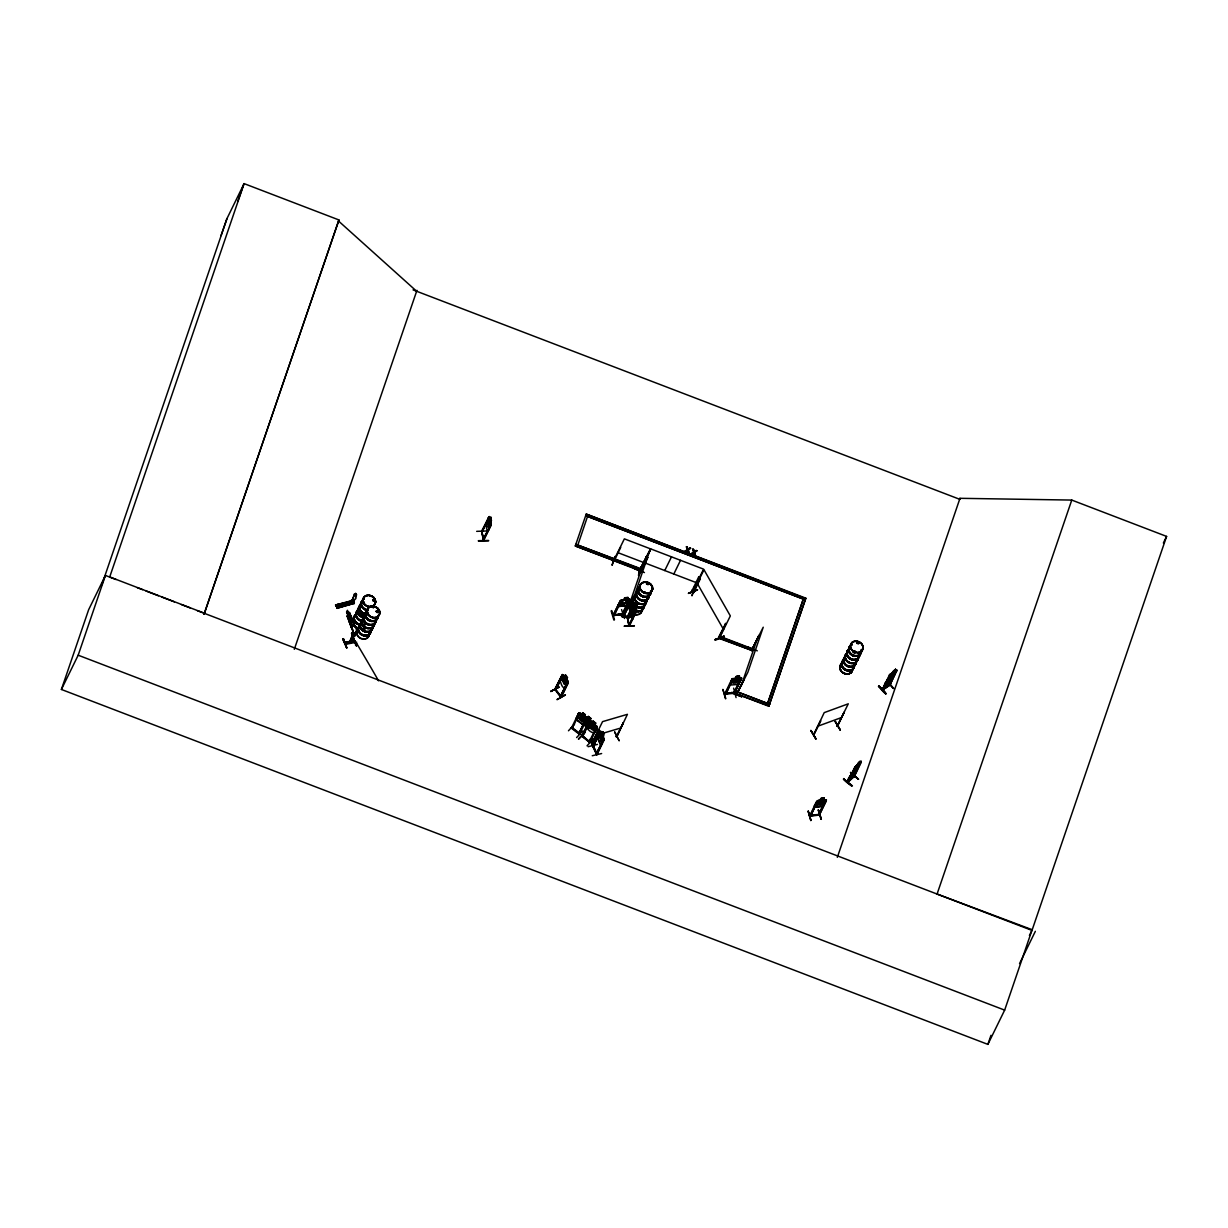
<?xml version="1.0" encoding="UTF-8"?>
<svg xmlns="http://www.w3.org/2000/svg" width="1228" height="1228" viewBox="0 0 1228 1228"><rect width="100%" height="100%" fill="white"/><g stroke="black" fill="none" stroke-linecap="round" stroke-linejoin="round"><path stroke-width="1.5" d="M490.647 521.961L491.43 520.227L490.601 523.988L489.051 527.134L488.13 526.966L488.007 521.271L490.924 517.234L490.095 518.922M354.171 601.229L352.82 601.029L353.741 600.323L353.679 602.227M692.807 591.512L691.702 591.098L692.561 591.512L703.583 569.147L650.932 548.977L639.297 571.127L639.696 570.222L641.384 570.882M640.417 569.623L641.615 566.998L638.744 575.471L639.696 570.299M627.247 616.932L627.815 617.822L634.308 603.209L627.155 616.932L628.997 626.08L627.523 617.177M627.447 616.533L629.396 626.05L636.611 611.114L635.398 602.549M628.03 617.224L627.723 617.009M629.473 624.607L629.611 625.374M349.412 642.121L353.541 633.663M350.21 642.06L354.785 633.648C352.743 630.117 350.855 641.569 349.243 642.259L349.765 643.027L354.508 633.387M354.646 634.185L354.385 632.65M482.082 531.402L481.775 532.261L489.266 516.481L482.389 531.617M489.987 519.076L489.634 516.957L490.893 525.599L483.249 540.489L481.836 530.726M482.988 539.645L483.678 539.046L483.893 539.952L483.018 539.476L490.141 525.845L483.187 540.366L483.08 539.553M483.617 540.351L481.76 530.926M715.11 639.527L724.09 636.165M559.937 681.601C559.477 674.602 560.751 688.586 564.773 687.803L566.123 687.005M363.872 601.766L364.302 602.15M367.725 613.186L368.461 613.048M374.218 600.553L373.957 599.74M374.402 600.231L374.156 599.786M376.95 611.007L377.656 612.173L378.7 611.713M376.935 610.823L377.518 611.513M377.334 610.516L377.318 611.575L377.487 610.439M378.807 611.59L377.748 610.423M593.4 746.609L593.247 745.273M596.255 753.838L603.301 740.054L596.67 754.744L596.885 753.194M635.352 612.895L631.913 619.726L630.471 612.603L631.069 609.886M856.407 769.741C849.162 786.703 841.656 781.96 856.469 769.649M848.134 781.115L848.195 780.148M634.431 615.719L636.641 609.625M852.339 772.888L859.063 765.919L852.416 772.965M490.494 521.915L490.786 525.599L483.678 540.381M353.741 600.323L354.017 601.26L335.551 604.974L352.712 600.415L354.385 602.779L336.687 607.384L337.147 608.367L335.797 604.943M335.551 604.99L336.042 606.018L353.526 600.845M630.793 601.474L623.793 616.042L634.968 594.045L650.364 548.962L638.944 571.711L646.174 557.098M639.849 570.529L639.45 571.711M743.661 679.729L736.662 694.28L743.999 679.867L743.4 680.496M736.938 693.697L747.837 672.299L763.233 627.216L752.089 649.382M752.718 648.783L752.211 650.088L752.472 649.151M357.425 630.839L354.508 636.012L357.409 630.885L356.673 629.995M632.773 615.381L633.034 616.256M633.663 606.862L633.832 612.572L634.784 612.741M600.692 745.074L597.545 738.197L597.913 735.526L597.606 738.212L600.799 745.043L601.935 744.306M335.981 605.742L353.203 601.26M572.678 727.866L571.296 727.882L572.678 727.866L571.987 728.526L579.063 714.604L578.096 714.251L579.063 714.604M596.071 728.05L596.823 728.634L596.071 728.05L589.056 741.958L590.438 741.896M590.207 742.341L582.103 735.833M736.616 694.066L737.23 692.853L737.122 694.265M644.209 592.633L644.9 591.942L644.746 592.848M644.347 592.295L644.454 592.802M644.393 591.85L645.099 592.157M646.465 583.868L647.248 583.315M648.415 584.083L646.88 583.576M648.246 583.929L647.371 584.344M854.872 651.024L855.67 651.715L854.657 651.178M858.602 643.257L857.344 642.843L858.94 643.533M634.277 625.942L624.1 626.249L634.385 625.681M478.383 540.688L488.544 540.458M487.04 521.01C485.843 522.882 486.012 532.891 488.667 530.005M356.35 630.563L356.749 631.453A6.57 5.526 26.1 0 0 362.721 638.852A6.57 5.526 26.1 0 0 369.382 633.51M622.964 614.399L613.294 615.612M810.818 815.254L809.467 815.883L810.71 815.269M819.475 815.054L809.605 816.252L816.743 801.055L820.197 800.057L821.133 798.522M566.615 679.13L567.336 681.033L565.801 684.18L564.128 684.196L561.902 679.038L563.437 675.891L564.726 676.659L565.509 674.817L567.536 677.488L566.522 679.191L568.334 682.476L561.227 697.335L560.874 695.954L560.229 696.644L567.029 682.968L567.873 683.551L567.029 682.968M343.057 603.838L343.41 605.189L343.978 603.93M634.538 568.856L644.439 572.555M757.292 650.84L747.499 646.91M848.441 781.837L855.149 768.099M848.701 781.438L847.734 781.683L854.304 775.574M854.442 776.388L847.765 782.42L854.872 767.853M854.627 775.866L853.675 776.203M740.346 679.284L733.607 693.313L741.251 679.191L734.712 693.252L724.781 694.25L732.379 680.082L725.748 694.112M837.91 725.687L837.25 726.301L844.204 712.148L837.358 726.377M618.866 614.706C628.828 615.213 635.858 622.043 618.897 614.629M641.476 566.615L638.483 575.364L641.323 566.783M641.154 571.204L575.272 545.969L641.308 570.744L640.985 571.711L640.264 570.943M647.739 557.635L646.849 557.297L647.739 557.635L640.893 571.649L641.292 570.759M692.73 591.052L699.515 577.467L698.609 577.129L691.809 591.129L693.145 590.714M692.193 590.315L693.053 591.006M692.945 590.975L692.27 590.33M694.787 587.276L691.993 595.81L694.265 587.122M698.609 577.129L699.407 577.759M758.551 636.181L759.15 635.536L751.812 649.965L758.812 635.413M741.62 696.69C711.365 684.027 762.143 704.826 731.75 692.914M613.969 561.349L620.739 547.335M204.385 613.355L1031.904 930.379L1004.657 1010.122L987.88 1044.383L61.4 689.461L88.646 609.702L105.424 575.456L116.031 579.509M101.878 584.728L226.965 218.584L244.096 183.617L338.928 219.95L204.063 614.276L338.928 219.95M61.4 689.461L78.178 655.199L105.424 575.456M244.096 183.617L109.722 576.945L204.554 613.279M294.306 649.305L416.952 290.33M575.272 545.969L586.232 514.071L805.829 598.189L768.835 706.284L735.925 693.682L736.693 691.61L769.603 704.212L736.693 691.61M628.245 607.753L643.656 562.67M718.841 638.299L719.608 636.227L752.518 648.829L751.966 650.472L718.841 638.299L719.485 636.703M751.751 650.901L752.303 649.259L719.393 636.657L719.547 637.931L730.338 615.903L703.982 569.761L693.145 591.696M741.113 686.007L756.525 640.924M768.835 706.284L805.829 598.189M413.053 289.885L959.651 499.274L959.835 498.307L1071.768 500.072L1166.6 536.406L1032.226 929.734L1029.417 935.46M837.327 857.328L959.974 498.353L959.651 499.274M1071.768 500.072L937.071 894.045L1032.226 929.734M987.88 1044.383L990.981 1035.311M220.979 235.653L226.965 218.584M237.633 201.684L243.604 184.614M481.514 531.325L488.667 517.617L481.668 532.154M741.758 696.291L731.888 692.515L741.804 696.199M378.04 611.866L378.485 611.037M355.046 594.644L355.659 593.4L355.046 594.644A2.349 0.921 74.6 0 0 353.848 596.056L351.883 600.876L352.943 602.81L355.168 598.85A2.349 0.921 74.6 0 0 355.844 596.654L356.381 594.137M352.006 600.845L353.848 596.056M616.84 736.708L627.416 714.328L602.549 721.634L591.712 743.677L592.403 743.001M629.043 617.73L619.019 614.23M693.482 591.221L693.283 592.663L699.914 578.081L693.39 592.771L700.359 578.864M725.794 623.456L718.764 637.301L725.794 623.456L719.286 638.13L719.132 637.163M890.285 684.441L889.364 684.61L890.131 684.088M338.621 604.283L340.064 607.123M340.34 603.808L341.798 606.647M341.875 603.393L343.318 606.233M343.594 602.917L345.053 605.757M352.329 603.501C348 600.999 355.92 599.064 351.269 600.292L352.666 603.255M336.871 607.753L354.048 603.025L353.004 599.817M347.11 616.21L349.09 612.189L353.71 624.162L351.653 628.137L347.171 616.118M348.675 621.138L349.243 620.601L354.508 636.012M357.102 631.33L351.147 616.103M343.441 638.652L346.741 647.97L342.75 639.051M351.638 627.999L353.541 624.131L349.78 612.649M344.976 642.628L354.662 640.663L344.868 642.827M345.436 643.733L355.061 641.676M352.114 632.527L352.62 635.551L351.469 633.372C352.712 630.701 353.495 638.33 351.853 632.589M355.184 633.479L356.826 630.747L355.706 633.08M354.877 634.738L354.278 634.692M353.096 636.871L356.504 645.974L353.081 636.641M476.679 531.34L486.841 530.972M586.232 514.071L805.614 598.619M587.383 516.881L577.974 544.618M575.84 544.311L641.876 569.101M612.189 564.957L615.044 556.484L612.051 565.156M550.896 691.226L559.047 687.066L550.804 691.548M562.409 676.336L555.409 690.289L562.409 676.336L561.856 675.615L554.78 689.384M555.363 690.197L555.532 688.847M559.047 687.066L550.773 691.425M565.417 674.878L564.588 676.551L562.286 674.494L554.856 689.476L560.935 697.489L568.349 682.369M565.356 694.91L556.959 699.653L565.371 694.971M560.244 696.598L567.321 682.814M611.759 610.562L614.476 619.741M629.196 598.834L630.041 599.341L622.842 613.985L613.079 615.259L620.37 600.507L629.304 598.88M614.322 614.629L613.11 615.627L620.401 600.599L621.736 599.847M620.785 601.766L613.985 615.566L620.677 601.444M620.585 606.264L624.638 597.79L627.892 597.376L623.624 605.88M621.568 609.61L624.499 618.513M627.922 597.483L627.063 599.064M623.133 613.539L622.013 614.553L629.504 600.338L622.857 614.399M628.598 600.461L622.105 614.507M622.35 616.855L632.466 616.656M624.545 615.535L624.622 614.86M568.472 730.783L574.566 724.136M586.923 719.224L586.293 717.935L586.754 719.24L582.993 724.827L576.623 719.854L576.515 717.444L578.726 712.915L580.046 712.992L587.091 718.549L587.828 721.296L590.069 720.913L596.777 726.224L597.269 727.575L589.839 742.618L581.719 736.155L589.148 721.189L592.203 722.847L593.093 721.097M571.419 728.081L578.802 712.839M633.955 603.224L627.416 617.853L634.799 602.211M581.796 714.573L582.625 712.685L585.342 714.803L584.451 716.569L585.741 716.768M633.264 616.011L632.297 615.842L632.067 610.147L635.198 603.716L635.766 604.683C637.178 598.143 637.501 611.79 636.595 602.841M635.766 604.514L636.595 602.994M634.983 607.062L635.352 608.873M636.549 603.777L636.902 605.604M635.874 611.437L628.966 625.988L637.132 605.818M634.815 610.838L635.014 606.279M637.178 605.864L636.242 607.553M584.328 716.553L585.219 714.788M576.607 737.552L582.87 730.982M585.449 719.992L586.401 720.36L585.449 719.992L578.68 733.761L579.432 734.283L587.199 718.825L589.716 720.821L588.166 723.967L585.649 721.972M578.756 733.837L585.664 719.761M591.067 721.895L589.993 720.268L591.006 718.518L588.304 716.384L587.475 718.273L585.848 717.766M578.879 739.056L584.881 732.732M581.857 736.324L589.286 721.22M589.471 722.878L588.519 722.524L589.471 722.878L582.747 736.309M664.762 570.544L671.486 556.852M595.626 723.077L594.736 724.827L596.777 726.224M589.609 739.409L593.984 748.251M587.03 745.826L593.293 738.918M597.238 727.452C596.071 734.989 590.99 733.454 587.03 728.127L586.984 725.641L587.122 728.112M588.12 746.701L597.453 744.398M688.923 552.984L688.217 549.837L688.923 552.984L687.619 550.159L684.856 551.418L687.25 549.852L686.529 546.675L687.833 549.53L687.312 546.982M673.819 574.013L680.527 560.306M684.856 551.418L687.388 549.561L686.529 546.675M685.608 551.71L687.619 550.159M598.896 729.831L591.896 744.03L599.049 730.138M593.37 746.716L599.663 732.118L592.571 746.025L596.578 754.621M593.155 745.227L593.216 746.455L600.231 730.967L600.983 731.504C601.935 736.048 602.979 727.974 604.022 734.544L601.981 741.359L600.645 741.236L599.387 735.695L600.937 732.548L601.874 733.454M689.737 548.241L690.627 548.241L687.833 549.53M600.031 732.932L592.909 746.639M601.781 733.484L602.687 731.612M695.324 555.424L694.618 552.293L695.324 555.424L694.02 552.615L691.272 553.874L693.651 552.308L692.93 549.131L694.25 551.986L693.728 549.423M592.264 755.742L601.628 753.531M691.272 553.874L693.789 552.017L692.93 549.131M692.024 554.166L694.02 552.615M603.301 740.054L596.179 753.792M696.153 550.697L697.043 550.697L694.25 551.986M603.101 736.247L604.253 739.747L596.992 754.652L592.832 745.319M614.568 732.072L619.204 740.837L614.814 731.965M616.164 736.508L616.886 735.802L616.425 736.831M616.318 736.815L623.333 722.663L616.778 736.769M688.463 593.308L697.627 589.793L688.586 593.109M691.702 591.098L692.039 590.3M734.881 692.377L724.766 693.881L731.934 679.038M732.379 680.082L725.855 694.096M738.719 677.917L739.517 676.121L736.232 676.444L732.026 682.031L733.009 683.229L736.063 682.937L738.366 681.433L739.916 678.286L738.55 677.887L739.379 676.198M725.825 698.625L722.893 689.507M733.623 688.171L736.079 697.596M739.379 682.722L741.697 678.209L740.837 677.656M734.497 692.868L741.666 678.102M735.925 693.682L769.05 705.87M810.971 730.491L815.929 739.102L810.94 730.491M820.534 720.79L813.581 735.004L820.718 721.097M816.083 738.857L810.772 730.553M835.132 721.65L840.351 730.199L835.378 721.527M835.301 721.389L840.351 730.169M837.204 726.316L848.272 703.813L824.218 712.624L813.872 734.482M810.94 820.365L808.254 811.171M809.712 816.221L817.188 802.053L810.495 816.19L810.587 815.177M817.188 802.053L810.557 816.083M823.359 799.842L824.28 797.985L821.025 798.384L816.835 804.018L817.802 805.169L820.841 804.8L823.128 803.25L824.679 800.103L823.328 799.735L824.141 798.062M808.131 811.386L810.925 820.381M821.517 798.63L823.466 798.4M818.293 809.989L821.348 819.368L818.615 810.158M878.496 686.375C886.294 690.811 890.515 700.82 878.542 686.314M825.109 801.101L818.431 815.192L825.109 801.101L826.106 801.316L819.383 815.024M823.481 799.766L826.413 799.889L819.644 814.195M824.126 804.509L826.413 799.889L818.109 800.364L814.44 805.583L814.763 807.226L822.407 806.305L824.234 804.509M885.112 683.167L882.855 689.23M889.21 684.81L882.487 690.059L889.717 675.553M883.254 689.568L890.699 674.08L895.519 669.275L894.644 671.163M886.37 682.323L891.206 677.534L889.701 682.2L884.835 685.47M892.249 672.76L895.58 669.367M889.011 679.222L890.53 678.209M893.339 670.979L894.844 669.951M820.995 819.168L818.232 809.973M890.331 679.422L891.282 677.626L887.921 681.003M895.519 669.275L894.015 673.926L889.164 677.227M882.963 689.522L889.502 685.393L896.517 670.933L890.039 685.04L882.61 690.013M889.118 685.101L896.9 669.859L889.809 684.641L882.241 689.783L889.456 674.939L896.471 669.889M843.851 778.552C841.38 780.348 864.635 794.102 843.39 779.12M850.574 772.381L858.587 779.258L854.166 776.019M848.118 780.225L850.313 775.574M889.886 684.579L893.631 688.248M853.859 771.276L855.179 770.063M858.203 763.002L859.523 761.79M855.793 769.327C850.129 774.638 858.28 766.548 854.964 771.015M854.059 776.081L847.489 782.175L854.688 767.331L861.196 761.314L853.767 776.956L853.736 776.004M853.414 776.618L861.196 761.314M854.381 776.464L861.089 762.619M858.403 779.289L850.482 772.581M1163.376 542.991L1166.6 536.406M1019.547 963.596L1035.357 931.315M639.235 570.866L639.895 570.959M646.511 583.638L646.864 583.791M857.221 642.582L857.113 643.487M612.972 615.274L614.077 614.568M613.217 614.767L621.967 613.816M621.905 614.123L623.026 613.539M809.467 815.883L819.736 814.502L818.615 815.162M818.539 814.317L819.536 814.21L818.646 814.317M555.025 688.877L561.135 697.151M733.837 693.344L734.774 692.392M597.192 754.053L596.793 753.163M639.358 571.741L650.686 548.931L624.361 538.846L613.417 561.15L614.138 560.858M354.631 635.567L351.193 625.543M893.048 676.567C898.696 669.813 886.539 684.41 887.23 679.591M882.947 688.724L890.469 682.737M888.826 684.917L890.392 682.661M693.697 592.648L693.068 591.313L693.866 592.295M878.895 686.053L885.787 693.713M373.281 599.494L373.189 600.446M374.479 600.768L373.696 601.26M354.339 634.676L354.846 635.951L348.906 620.677M854.765 767.408L855.778 766.149M851.418 774.576L852.754 773.026M882.871 688.831L889.041 685.163M579.984 713.069L578.726 712.915M576.515 717.444L576.715 719.838M582.625 712.685L585.342 714.803M576.623 719.854L583.008 724.658M571.45 728.05C575.763 731.98 581.78 735.741 578.956 733.469M590.392 721.343L588.166 722.095L588.995 725.303M592.218 722.647L593.032 720.959L595.749 723.092L594.92 724.766M578.357 738.995L584.482 732.364M587.414 718.134L585.664 716.753L592.571 722.954L591.881 721.757M590.929 718.595L588.227 716.461M590.1 720.283L592.019 721.665M813.412 734.544L814.225 734.421M813.98 734.866L814.072 733.991M886.309 682.123L885.112 683.29L892.035 678.148M627.692 603.777L625.927 605.527L618.344 606.555L618.191 605.097M627.8 603.762L626.004 605.68L618.344 606.555M857.129 642.597L857.896 642.367M739.486 682.722L737.598 684.456L729.908 685.101L729.616 683.535M356.534 642.827C357.762 640.586 352.16 643.902 355.659 643.288M852.524 773.579L854.581 771.706L850.989 776.725M810.802 820.596L808.285 811.171M633.326 616.333L634.293 615.612L633.31 616.456C631.775 603.854 631.699 601.091 633.418 616.456M631.929 619.603L633.019 618.881M896.762 671.194L895.826 671.409M886.57 680.88L893.17 676.659M893.447 688.54L889.256 683.136M687.972 549.254L689.875 547.964M694.388 551.71L696.291 550.405M688.079 550.129L690.627 548.241M694.48 552.585L697.043 550.697M600.692 744.951L601.996 744.168M563.284 674.832L568.073 680.987M854.857 771.138L855.686 770.693L852.385 776.203L849.883 777.723M648.154 584.728L646.588 584.037M733.285 678.332L731.857 679.13L740.914 677.595M691.794 590.791L692.715 591.098M893.539 688.447L890.085 684.61M343.011 603.93L344.178 604.329M623.901 599.525L621.997 600.292L620.447 603.439L621.414 604.575L626.74 602.626L628.275 599.479L626.925 599.141M883.147 688.77L882.917 687.665M342.781 639.02L346.864 647.985L343.349 638.683M724.09 636.135L714.942 639.757L723.998 636.396M724.213 636.841L715.218 640.202M817.495 726.331L841.564 717.52M373.327 599.494L372.683 600.553M373.819 600.922L374.279 600.093M613.018 615.197L614.215 615.028M623.041 613.923L621.967 614.046M809.759 815.3L818.462 814.471M724.95 693.313L726.009 693.283M611.13 610.869L613.862 620.048M595.841 735.342L599.387 734.298M602.948 733.254L620.708 728.035M579.754 733.868L571.757 727.713M725.426 698.686L722.954 689.461M355.844 596.654L356.642 594.69M335.735 605.373L352.866 600.523M336.825 607.492L354.385 602.779M336.994 608.014L354.109 603.362L337.147 608.336M600.891 731.428L604.253 739.747M596.823 753.255L593.216 746.455M354.431 633.28L353.357 633.51L354.831 634.277M352.943 636.933L356.504 645.974M344.684 642.459L354.37 640.463M355.138 642.413L345.482 644.393M585.203 722.463L587.414 722.018L588.519 725.211M351.653 628.137L347.217 616.195M357.056 644.055C352.39 645.329 358.868 645.744 357.056 644.055A732.563 240.197 58.5 0 1 378.577 680.834M623.624 600.093L626.648 599.694M622.074 603.24L625.113 602.841M628.69 600.768L629.596 600.661M622.918 613.509L622.059 614.138M821.056 798.476L824.31 798.093M816.374 802.483L817.28 802.375M825.201 801.423L826.106 801.316M822.407 806.305L814.763 807.226M731.566 680.496L732.456 680.404M740.438 679.606L741.328 679.514M725.948 693.421L733.699 692.638M739.532 676.229L736.232 676.444M731.044 680.604L740.883 679.698M579.202 732.901L572.616 728.02M582.179 735.434L583.008 736.079M633.909 605.834L635.198 612.91M634.308 607.799L635.137 606.11L635.751 609.149M632.389 616.149L622.335 616.993M622.335 616.87L632.604 616.364M488.821 518.446L488.314 517.617M491.369 520.273L490.816 517.234M481.944 531.893L483.356 539.798M478.444 541.072L488.606 540.827M647.233 583.116L648.184 583.484M633.234 612.204L631.929 611.145L633.28 611.237M858.234 643.933L857.083 642.981M353.956 634.462L349.658 643.027L354.431 633.617M693.574 592.264L693.544 591.359M585.725 716.691L584.451 716.569L585.48 718.104L583.929 721.25L581.918 721.542L579.386 719.562L578.695 717.152L580.23 714.005L581.857 714.496M353.925 634.369L354.907 634.139L350.563 642.658M373.726 601.152L372.775 600.492M647.739 583.254L648.338 583.684M719.178 638.038L718.702 637.301M592.28 722.77L590.637 722.279L589.102 725.426L589.793 727.836L592.326 729.816L594.352 729.524L595.887 726.377L594.812 724.766M562.347 674.602L563.284 674.924M686.391 546.951L687.173 547.258M692.792 549.407L693.59 549.714M688.263 552.385L689.061 552.692M694.68 554.841L695.462 555.148M617.653 552.554L643.979 562.639M645.928 563.33L696.875 582.855M577.62 545.002L639.88 568.856M719.04 637.869L751.966 650.472M137.229 587.629L142.54 589.67M146.071 591.021L158.443 595.764M161.973 597.115L174.345 601.843M181.406 604.56L190.248 607.937M197.309 610.654L202.605 612.68M78.178 655.199L1004.657 1010.122M596.823 754.13L593.538 746.363M582.425 736.785L583.085 736.155L589.517 741.743M352.881 601.367L352.743 600.784M353.679 602.748L354.124 603.7M582.011 736.002L590.054 742.234M584.989 723.323L587.506 725.318M593.155 746.24L593.293 745.411M338.437 220.948L416.63 291.251M697.427 589.916L688.494 593.431M890.561 673.773L889.379 674.97M878.987 685.869L885.802 693.743M555.931 689.768L560.72 696.076M633.617 607L634.201 607.952M699.592 578.204L700.052 578.987M725.487 623.563L725.932 624.346M697.274 583.453L723.614 629.611M599.341 732.21L599.709 733.009M602.963 740.131L603.332 740.944M693.881 552.892L694.526 555.133M687.48 550.436L688.125 552.677M587.045 721.22L586.232 717.981M630.624 612.619L632.036 619.603M814.548 805.553L814.87 807.149M618.16 605.005L618.375 606.663M490.141 525.845L490.294 526.674L489.788 525.845M634.769 610.792L634.799 612.864M859.293 653.787A6.585 5.541 26.1 0 1 851.28 659.636A6.6 5.557 26.1 0 1 848.64 649.689A6.585 5.541 26.1 0 0 851.28 659.636A6.6 5.557 26.1 0 0 859.308 653.787M859.508 653.557A6.693 5.633 26.1 0 1 851.357 659.497A6.693 5.633 26.1 0 1 848.686 649.412M853.337 652.268A6.616 5.572 26.1 0 1 854.872 653.05A6.585 5.541 26.1 0 0 853.306 652.314M853.429 652.083A6.585 5.541 26.1 0 1 854.949 652.866A6.616 5.572 26.1 0 0 853.399 652.129M861.365 649.781A6.693 5.633 26.1 0 1 857.129 656.12A6.693 5.633 26.1 0 1 849.085 651.976A6.693 5.633 26.1 0 1 851.91 644.9M859.6 653.357A6.693 5.633 26.1 0 1 851.449 659.313A6.693 5.633 26.1 0 1 848.794 649.213M853.951 667.51A6.585 5.541 26.1 0 1 844.465 669.628A6.585 5.541 26.1 0 1 843.375 660.48A6.6 5.557 26.1 0 0 846 670.427A6.6 5.557 26.1 0 0 854.028 664.563M854.028 664.563A6.585 5.541 26.1 0 1 854.197 666.067M854.227 664.333A6.693 5.633 26.1 0 1 849.991 670.688A6.693 5.633 26.1 0 1 841.947 666.543A6.693 5.633 26.1 0 1 844.787 659.467M852.739 669.014A6.585 5.541 26.1 0 1 843.774 673.005A6.585 5.541 26.1 0 1 841.932 663.442M857.62 660.065A6.616 5.572 26.1 0 1 847.427 661.677A6.616 5.572 26.1 0 1 848.364 652.298M857.697 657.103A6.616 5.572 26.1 0 1 857.881 658.622M845.217 656.688A6.6 5.557 26.1 0 0 847.857 666.65A6.6 5.557 26.1 0 0 855.885 660.771A6.585 5.541 26.1 0 1 847.857 666.635A6.585 5.541 26.1 0 1 845.232 656.704M854.32 664.133A6.693 5.633 26.1 0 1 850.083 670.488A6.693 5.633 26.1 0 1 842.04 666.343A6.693 5.633 26.1 0 1 844.879 659.267M856.361 661.877A6.693 5.633 26.1 0 1 847.228 665.944A6.693 5.633 26.1 0 1 845.355 656.212M857.482 660.25A6.585 5.541 26.1 0 1 848.026 662.352A6.585 5.541 26.1 0 1 846.936 653.235M368.139 610.193A6.693 5.633 26.1 0 1 361.462 605.558A6.693 5.633 26.1 0 1 363.872 599.111M374.079 604.652A6.693 5.633 26.1 0 1 373.481 607.522M368.246 609.917A6.6 5.557 26.1 0 0 369.183 619.91A6.585 5.541 26.1 0 0 378.285 615.366A6.6 5.557 26.1 0 1 369.183 619.91A6.585 5.541 26.1 0 1 368.262 609.932A6.6 5.557 26.1 0 1 361.661 605.312A6.6 5.557 26.1 0 1 364.041 598.972A6.585 5.541 26.1 0 0 361.677 605.312A6.585 5.541 26.1 0 0 368.231 609.871M373.512 607.261A6.6 5.557 26.1 0 0 374.095 604.422A6.585 5.541 26.1 0 1 374.003 605.895M373.711 606.54A6.6 5.557 26.1 0 1 373.189 607.891M366.282 613.969A6.693 5.633 26.1 0 1 359.62 609.334A6.693 5.633 26.1 0 1 362.03 602.902M360.449 606.371A6.57 5.526 26.1 0 0 358.085 612.68A6.57 5.526 26.1 0 0 364.624 617.224A6.616 5.572 26.1 0 0 365.514 627.37A6.6 5.557 26.1 0 0 374.586 622.949A6.616 5.572 26.1 0 1 365.391 627.646A6.616 5.572 26.1 0 1 364.455 617.638A6.616 5.572 26.1 0 1 357.855 613.064A6.616 5.572 26.1 0 1 360.234 606.709M364.655 617.316A6.57 5.526 26.1 0 0 365.591 627.247A6.57 5.526 26.1 0 0 374.647 622.734A6.616 5.572 26.1 0 1 365.514 627.37A6.6 5.557 26.1 0 1 364.532 617.5A6.6 5.557 26.1 0 1 357.947 612.895A6.6 5.557 26.1 0 1 360.326 606.54A6.585 5.541 26.1 0 0 357.962 612.925A6.585 5.541 26.1 0 0 364.501 617.469A6.585 5.541 26.1 0 0 365.468 627.477A6.585 5.541 26.1 0 0 374.555 622.949M364.516 617.469A6.6 5.557 26.1 0 1 357.947 612.91A6.6 5.557 26.1 0 1 360.326 606.555M361.001 624.745A6.693 5.633 26.1 0 1 354.339 620.109A6.693 5.633 26.1 0 1 356.749 613.678M362.859 620.969A6.693 5.633 26.1 0 1 356.197 616.333A6.693 5.633 26.1 0 1 358.607 609.902M360.909 624.945A6.693 5.633 26.1 0 1 354.247 620.309A6.693 5.633 26.1 0 1 356.657 613.862M356.596 614.169A6.585 5.541 26.1 0 0 354.232 620.508A6.6 5.557 26.1 0 0 360.786 625.083A6.585 5.541 26.1 0 0 361.738 635.091A6.6 5.557 26.1 0 0 370.856 630.563A6.585 5.541 26.1 0 1 361.738 635.091A6.6 5.557 26.1 0 1 360.802 625.113A6.585 5.541 26.1 0 1 354.232 620.508A6.6 5.557 26.1 0 1 356.596 614.154M353.572 624.868A6.57 5.526 26.1 0 0 359.343 627.999A6.57 5.526 26.1 0 0 358.146 628.936M353.035 619.127A6.57 5.526 26.1 0 1 353.94 617.991M358.944 607.783A6.57 5.526 26.1 0 0 358.146 613.954A6.57 5.526 26.1 0 0 364.348 617.776A6.57 5.526 26.1 0 0 365.315 627.8A6.57 5.526 26.1 0 0 374.387 623.287M359.236 628.245A6.6 5.557 26.1 0 1 353.434 625.098A6.585 5.541 26.1 0 0 359.236 628.214A6.6 5.557 26.1 0 0 358.008 629.135M352.39 620.693A6.6 5.557 26.1 0 1 353.802 618.191A6.585 5.541 26.1 0 0 352.927 619.342M359.313 628.122A6.616 5.572 26.1 0 1 353.495 624.975M352.436 620.554A6.616 5.572 26.1 0 1 353.864 618.037M364.854 615.197A6.585 5.541 26.1 0 0 365.606 623.333A6.6 5.557 26.1 0 0 374.647 623.778A6.585 5.541 26.1 0 1 365.606 623.333A6.6 5.557 26.1 0 1 364.839 615.182M376.259 621.076A6.693 5.633 26.1 0 1 366.343 623.717A6.693 5.633 26.1 0 1 366.144 614.046M378.193 615.781A6.693 5.633 26.1 0 1 368.937 620.386A6.693 5.633 26.1 0 1 367.986 610.255M378.285 615.596A6.693 5.633 26.1 0 1 369.029 620.201A6.693 5.633 26.1 0 1 368.093 610.07M375.998 611.36A6.693 5.633 26.1 0 1 377.149 612.619M371.148 630.148A6.693 5.633 26.1 0 1 361.907 634.753A6.693 5.633 26.1 0 1 360.955 624.622M369.306 633.725A6.6 5.557 26.1 0 1 362.613 639.097A6.6 5.557 26.1 0 1 356.596 631.637M372.544 625.037A6.693 5.633 26.1 0 1 369.152 631.852A6.693 5.633 26.1 0 1 360.786 628.444A6.693 5.633 26.1 0 1 362.721 621.03M648.983 594.398A6.693 5.633 26.1 0 1 644.746 600.753A6.693 5.633 26.1 0 1 636.703 596.593A6.693 5.633 26.1 0 1 639.542 589.532M647.402 599.341A6.6 5.557 26.1 0 1 638.391 603.347A6.6 5.557 26.1 0 1 636.549 593.738A6.585 5.541 26.1 0 0 638.422 603.286A6.585 5.541 26.1 0 0 647.386 599.295M647.494 599.08A6.585 5.541 26.1 0 1 638.529 603.071A6.585 5.541 26.1 0 1 636.687 593.508M650.84 590.622A6.693 5.633 26.1 0 1 642.689 596.562A6.693 5.633 26.1 0 1 640.018 586.477M651.116 591.942A6.693 5.633 26.1 0 1 641.983 596.01A6.693 5.633 26.1 0 1 640.11 586.278M651.116 591.712A6.585 5.541 26.1 0 1 642.137 595.718A6.6 5.557 26.1 0 1 640.279 586.124A6.585 5.541 26.1 0 0 642.137 595.718A6.6 5.557 26.1 0 0 651.132 591.712M643.979 606.509A6.693 5.633 26.1 0 1 635.659 610.93M632.773 609.011A6.693 5.633 26.1 0 1 632.988 600.83M641.968 608.551A6.6 5.557 26.1 0 1 633.924 614.414M632.389 613.632A6.6 5.557 26.1 0 1 631.085 612.542M630.102 611.206A6.6 5.557 26.1 0 1 630.24 605.511M642.029 608.367A6.585 5.541 26.1 0 1 634.032 614.2M632.512 613.417A6.585 5.541 26.1 0 1 631.207 612.327M630.225 611.007A6.585 5.541 26.1 0 1 630.363 605.327M647.049 598.128A6.585 5.541 26.1 0 1 639.036 603.976A6.585 5.541 26.1 0 1 636.426 594.06M647.171 597.944A6.616 5.572 26.1 0 1 639.128 603.823A6.616 5.572 26.1 0 1 636.488 593.845M645.56 601.398A6.693 5.633 26.1 0 1 643.073 607.139A6.693 5.633 26.1 0 1 635.858 606.54M634.538 605.419A6.693 5.633 26.1 0 1 636.104 596.516M634.799 604.959A6.6 5.557 26.1 0 1 634.999 596.9M633.817 603.639A6.585 5.541 26.1 0 1 633.97 597.944M600.906 733.193L600.876 736.754L599.018 736.723L600.968 737.706L601.321 741.881L601.428 737.951L603.209 737.859L601.352 737L600.906 733.193M347.785 615.013L351.223 623.931L351.484 619.127L347.417 610.316L346.542 612.066L347.785 615.013M816.82 804.831L820.427 802.912L822.453 804.217L821.302 802.467L824.295 800.349L820.857 802.16L818.846 800.948L819.951 802.636L816.82 804.831M895.335 671.117L892.817 674.111L893.539 674.924L892.096 674.847L889.149 677.917L891.774 674.832L891.129 673.972L892.51 674.065L895.335 671.117M348.844 614.292L349.443 617.976L347.724 616.64L349.55 618.989L350.364 623.624L349.98 619.28L351.791 620.708L348.844 614.292M566.952 680.742L564.757 681.003L564.957 684.641L564.143 680.803L561.595 680.143L563.913 679.913L563.575 676.29L564.542 680.097L566.952 680.742M578.495 718.15L581.627 718.426L583.177 721.91L582.394 718.518L585.035 718.012L582.041 717.72L580.491 714.358L581.258 717.643L578.495 718.15M588.903 726.439L592.034 726.715L593.584 730.184L592.802 726.792L595.442 726.285L592.449 725.994L590.898 722.647L591.681 725.932L588.903 726.439M635.306 605.112L634.861 608.244C637.501 607.353 631.944 618.129 634.492 608.934L633.203 607.875L634.538 607.967L635.122 604.115L635.306 605.112M489.634 519.505L489.174 522.637L490.371 523.588L489.097 523.619L488.498 527.579L488.79 523.343L487.531 522.361L488.867 522.376L489.465 518.508L489.634 519.505M859.846 762.772L857.973 766.656L854.197 770.156L856.177 766.149L859.846 762.772M645.943 557.159L646.035 558.049L645.943 557.159M803.143 599.525L767.469 703.905L803.143 599.525M337.516 604.483L338.867 607.568L337.516 604.483M347.478 611.237L347.355 613.248L347.478 611.237M348.936 614.43L348.169 615.995L350.302 621.552L351.07 619.971L348.936 614.43M489.819 519.644L488.284 522.79L488.79 525.615L490.325 522.468L489.819 519.644M490.878 518.185L490.924 520.565L490.878 518.185M585.679 515.714L805.261 599.832L585.679 515.714M564.45 677.211L562.915 680.358L564.788 682.845L566.338 679.698L564.45 677.211M565.755 675.692L566.691 677.856L565.755 675.692M625.129 598.051L627.078 597.806L625.129 598.051M581.581 715.064L580.046 718.211L582.579 720.191L584.114 717.045L581.581 715.064M635.49 605.235L632.374 611.667L632.957 614.507L636.027 608.075L635.49 605.235M583.008 713.453L584.359 715.279L583.008 713.453M588.611 717.213L589.947 719.071L588.611 717.213M592.003 723.338L590.453 726.485L592.986 728.465L594.536 725.318L592.003 723.338M593.416 721.726L594.766 723.568L593.416 721.726M601.597 734.022L600.062 737.168L601.306 739.885L602.856 736.739L601.597 734.022M602.794 732.533L603.316 734.851L602.794 732.533M735.219 678.731L733.669 681.878L736.723 681.586L738.274 678.439L735.219 678.731M736.723 676.72L738.688 676.521L736.723 676.72M820.012 800.671L818.462 803.818L821.501 803.45L823.052 800.303L820.012 800.671M887.629 681.479L886.094 684.625L888.443 683.044L889.993 679.898L887.629 681.479M891.958 673.236L890.423 676.382L892.756 674.786L894.306 671.639L891.958 673.236M855.778 766.318L854.673 769.803L858.479 765.566L860.122 761.053L855.778 766.318M856.868 765.305L855.333 768.452L858.925 763.417L856.868 765.305M851.526 785.72L843.713 778.813L851.465 785.813M582.364 723.461L588.703 728.48L582.364 723.461M364.701 629.411L363.488 628.598L363.258 625.758L363.749 627.032A7.429 2.717 78.3 0 0 363.012 617.085A7.429 2.717 78.3 0 0 358.745 614.353L359.251 615.596L357.993 614.66L357.716 611.713L358.208 612.972A8.903 3.254 78.3 0 1 363.319 616.241A8.903 3.254 78.3 0 1 364.209 628.168L364.701 629.411M634.492 611.36L633.924 608.52L634.492 611.222M853.583 663.227A6.616 5.572 26.1 0 0 857.773 656.949A6.585 5.541 26.1 0 1 853.567 663.212A6.585 5.541 26.1 0 1 845.662 659.144A6.616 5.572 26.1 0 1 848.441 652.129A6.585 5.541 26.1 0 0 845.662 659.144A6.616 5.572 26.1 0 0 853.583 663.227M851.188 648.844A6.585 5.541 26.1 0 0 862.256 650.426A6.6 5.557 26.1 0 0 856.929 641.108A6.6 5.557 26.1 0 0 851.157 648.86A6.6 5.557 26.1 0 0 862.271 650.456A6.585 5.541 26.1 0 0 856.944 641.108A6.585 5.541 26.1 0 0 851.188 648.844M853.675 662.982A6.585 5.541 26.1 0 0 857.835 656.75A6.616 5.572 26.1 0 1 853.66 663.089A6.616 5.572 26.1 0 1 845.708 658.991A6.616 5.572 26.1 0 1 848.502 652.007A6.585 5.541 26.1 0 0 845.785 658.914A6.585 5.541 26.1 0 0 853.675 662.982M851.035 649.151A6.585 5.541 26.1 0 0 862.102 650.733A6.585 5.541 26.1 0 0 856.791 641.43A6.585 5.541 26.1 0 0 851.035 649.151M850.804 658.653A6.585 5.541 26.1 0 0 859.784 654.647A6.6 5.557 26.1 0 1 850.804 658.668A6.6 5.557 26.1 0 1 848.962 649.059A6.585 5.541 26.1 0 0 850.804 658.653M852.339 655.506A6.585 5.541 26.1 0 0 861.335 651.5A6.6 5.557 26.1 0 1 852.339 655.522A6.6 5.557 26.1 0 1 850.497 645.913A6.585 5.541 26.1 0 0 852.339 655.506M857.297 655.629A6.585 5.541 26.1 0 0 861.457 649.366A6.6 5.557 26.1 0 1 857.297 655.629A6.6 5.557 26.1 0 1 849.362 651.546A6.6 5.557 26.1 0 1 852.155 644.562A6.585 5.541 26.1 0 0 849.377 651.546A6.585 5.541 26.1 0 0 857.297 655.629M843.651 673.251A6.616 5.572 26.1 0 0 852.677 669.229A6.585 5.541 26.1 0 1 843.667 673.22A6.616 5.572 26.1 0 1 841.809 663.627A6.585 5.541 26.1 0 0 843.667 673.22A6.6 5.557 26.1 0 0 852.662 669.245A6.585 5.541 26.1 0 1 843.667 673.236A6.6 5.557 26.1 0 1 841.809 663.642A6.585 5.541 26.1 0 0 843.667 673.236M847.136 670.043A6.585 5.541 26.1 0 0 854.335 663.918A6.6 5.557 26.1 0 1 847.12 670.058A6.6 5.557 26.1 0 1 842.623 660.879A6.585 5.541 26.1 0 0 847.136 670.043M847.381 665.653A6.585 5.541 26.1 0 0 856.361 661.646A6.6 5.557 26.1 0 1 847.366 665.653A6.6 5.557 26.1 0 1 845.524 656.059A6.585 5.541 26.1 0 0 847.381 665.653M364.01 603.562A6.585 5.541 26.1 0 0 375.031 604.084A6.6 5.557 26.1 0 0 368.722 595.181A6.6 5.557 26.1 0 0 363.979 603.562A6.6 5.557 26.1 0 0 375.047 604.115A6.6 5.557 26.1 0 0 368.707 595.196A6.6 5.557 26.1 0 0 363.979 603.577A6.6 5.557 26.1 0 0 375.062 604.084A6.585 5.541 26.1 0 0 368.722 595.212A6.585 5.541 26.1 0 0 364.01 603.562M363.856 603.869A6.57 5.526 26.1 0 0 374.862 604.391A6.57 5.526 26.1 0 0 368.553 595.534A6.57 5.526 26.1 0 0 363.856 603.869M361.692 606.678A6.6 5.557 26.1 0 0 367.924 610.516A6.585 5.541 26.1 0 0 368.876 620.539A6.6 5.557 26.1 0 0 377.994 615.995A6.585 5.541 26.1 0 1 368.876 620.539A6.6 5.557 26.1 0 1 367.939 610.546A6.585 5.541 26.1 0 1 361.692 606.678A6.6 5.557 26.1 0 1 362.49 600.461A6.585 5.541 26.1 0 0 361.692 606.678M359.819 609.103A6.585 5.541 26.1 0 0 366.389 613.662A6.6 5.557 26.1 0 1 359.804 609.103A6.6 5.557 26.1 0 1 362.183 602.748A6.585 5.541 26.1 0 0 359.819 609.103M359.512 609.733A6.585 5.541 26.1 0 0 366.067 614.292A6.6 5.557 26.1 0 1 359.497 609.733A6.6 5.557 26.1 0 1 361.876 603.378A6.585 5.541 26.1 0 0 359.512 609.733M356.719 616.824A6.6 5.557 26.1 0 0 362.951 620.662A6.585 5.541 26.1 0 0 363.902 630.67A6.6 5.557 26.1 0 0 373.02 626.142A6.585 5.541 26.1 0 1 363.902 630.67A6.6 5.557 26.1 0 1 362.966 620.693A6.585 5.541 26.1 0 1 356.734 616.824A6.6 5.557 26.1 0 1 357.517 610.592A6.585 5.541 26.1 0 0 356.734 616.824M354.539 619.879A6.585 5.541 26.1 0 0 361.109 624.438A6.6 5.557 26.1 0 1 354.524 619.879A6.6 5.557 26.1 0 1 356.903 613.524A6.585 5.541 26.1 0 0 354.539 619.879M356.089 616.732A6.585 5.541 26.1 0 0 362.644 621.291A6.585 5.541 26.1 0 0 362.859 630.854A6.6 5.557 26.1 0 0 372.637 628.26A6.585 5.541 26.1 0 1 362.859 630.854A6.6 5.557 26.1 0 1 362.659 621.322A6.6 5.557 26.1 0 1 356.074 616.732A6.6 5.557 26.1 0 1 358.453 610.377A6.585 5.541 26.1 0 0 356.089 616.732M375.538 622.611A6.585 5.541 26.1 0 0 376.044 621.261A6.6 5.557 26.1 0 1 375.553 622.627M368.216 614.507A6.585 5.541 26.1 0 0 379.237 615.028A6.6 5.557 26.1 0 0 372.913 606.141A6.6 5.557 26.1 0 0 368.185 614.537A6.616 5.572 26.1 0 0 379.222 615.167A6.616 5.572 26.1 0 0 372.867 606.233A6.616 5.572 26.1 0 0 368.124 614.645A6.6 5.557 26.1 0 0 379.268 615.059A6.585 5.541 26.1 0 0 372.928 606.156A6.585 5.541 26.1 0 0 368.216 614.507M368.062 614.829A6.57 5.526 26.1 0 0 379.068 615.335A6.57 5.526 26.1 0 0 372.775 606.479A6.57 5.526 26.1 0 0 368.062 614.829M367.325 623.686A6.585 5.541 26.1 0 0 376.443 619.142A6.6 5.557 26.1 0 1 367.325 623.686A6.6 5.557 26.1 0 1 366.389 613.693A6.585 5.541 26.1 0 0 367.325 623.686M377.165 612.45A6.585 5.541 26.1 0 0 376.044 611.206A6.6 5.557 26.1 0 1 377.18 612.434M362.828 634.83A6.585 5.541 26.1 0 0 371.163 629.918A6.6 5.557 26.1 0 1 362.828 634.83A6.6 5.557 26.1 0 1 359.881 625.328A6.585 5.541 26.1 0 0 362.828 634.83M639.972 600.124A6.585 5.541 26.1 0 0 648.952 596.133A6.6 5.557 26.1 0 1 639.957 600.139A6.6 5.557 26.1 0 1 638.115 590.53A6.585 5.541 26.1 0 0 639.972 600.124M640.663 589.686A6.585 5.541 26.1 0 0 651.73 591.267A6.6 5.557 26.1 0 0 646.404 581.949A6.6 5.557 26.1 0 0 640.632 589.701A6.6 5.557 26.1 0 0 651.746 591.297A6.585 5.541 26.1 0 0 646.419 581.949A6.585 5.541 26.1 0 0 640.663 589.686M640.509 589.993A6.585 5.541 26.1 0 0 651.577 591.574A6.585 5.541 26.1 0 0 646.266 582.272A6.585 5.541 26.1 0 0 640.509 589.993M640.571 589.824A6.616 5.572 26.1 0 0 651.7 591.42A6.616 5.572 26.1 0 0 646.342 582.057A6.616 5.572 26.1 0 0 640.571 589.824M644.915 600.246A6.585 5.541 26.1 0 0 649.09 593.984A6.6 5.557 26.1 0 1 644.915 600.262A6.6 5.557 26.1 0 1 636.994 596.163A6.6 5.557 26.1 0 1 639.788 589.179A6.585 5.541 26.1 0 0 636.994 596.163A6.585 5.541 26.1 0 0 644.915 600.246M642.612 596.701A6.585 5.541 26.1 0 0 650.625 590.837A6.6 5.557 26.1 0 1 642.612 596.716A6.6 5.557 26.1 0 1 639.972 586.754A6.585 5.541 26.1 0 0 642.612 596.701M635.475 611.252A6.585 5.541 26.1 0 0 643.503 605.404A6.6 5.557 26.1 0 1 635.475 611.268M632.85 601.321A6.585 5.541 26.1 0 0 631.652 608.044A6.6 5.557 26.1 0 1 632.834 601.306M635.782 610.623A6.585 5.541 26.1 0 0 643.994 606.264A6.6 5.557 26.1 0 1 635.782 610.638M633.157 600.692A6.585 5.541 26.1 0 0 632.957 608.735A6.6 5.557 26.1 0 1 633.157 600.676M642.904 607.277A6.585 5.541 26.1 0 0 645.345 601.613A6.6 5.557 26.1 0 1 642.919 607.292A6.6 5.557 26.1 0 1 635.797 606.693A6.585 5.541 26.1 0 0 642.904 607.277M636.058 596.823A6.585 5.541 26.1 0 0 634.492 605.588A6.6 5.557 26.1 0 1 636.043 596.808M643.226 606.663A6.6 5.557 26.1 0 0 645.667 600.983A6.585 5.541 26.1 0 1 643.226 606.647A6.6 5.557 26.1 0 1 636.104 606.064A6.585 5.541 26.1 0 0 643.226 606.647"/></g></svg>
